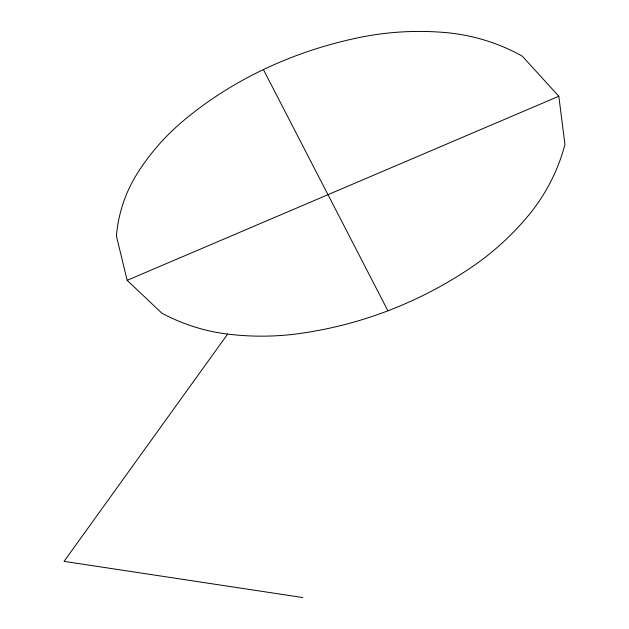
<?xml version="1.0" encoding="UTF-8"?>
<svg xmlns="http://www.w3.org/2000/svg" width="629" height="629" viewBox="0 0 629 629"><rect width="100%" height="100%" fill="white"/><g stroke="black" fill="none" stroke-linecap="round" stroke-linejoin="round"><path stroke-width="0.94" d="M227.643 334.085A176.552 161.441 34.3 0 1 161.818 313.163L127.168 280.322L116.42 236.103A170.868 153.209 23.6 0 1 136.517 174.736A266.775 236.952 14.5 0 1 183.77 120.422A398.865 341.343 7.5 0 1 359.096 37.567A272.821 244.846 8.7 0 1 444.719 32.496A180.13 167.416 6.2 0 1 522.282 56.146L558.811 96.253L564.944 144.458A196.193 190.249 19.6 0 1 528.376 215.566A295.693 284.457 51.8 0 1 470.382 268.017A485.258 443.917 72 0 1 300.513 333.409A290.787 272.522 47.8 0 1 227.643 334.085L64.056 561.367L302.808 597.55M127.168 280.322L558.811 96.253M263.409 69.567L387.904 310.805"/></g></svg>
